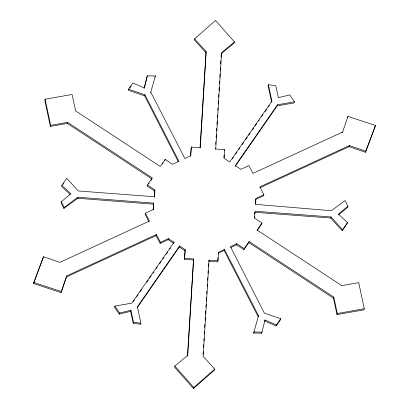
<?xml version="1.0" encoding="UTF-8"?>
<svg xmlns="http://www.w3.org/2000/svg" width="409" height="409" viewBox="0 0 409 409"><rect width="100%" height="100%" fill="white"/><g stroke="black" fill="none" stroke-linecap="round" stroke-linejoin="round"><path stroke-width="0.61" d="M153.14 209.919L153.636 203.109L78.012 197.21L64.187 207.389L63.87 208.452L61.053 202.752L61.37 201.688L70.89 193.815L61.877 185.333L66.774 178.278L78.283 190.967L154.638 196.76L154.853 189.883L147.409 185.001L152.301 177.941L67.638 122.363L50.675 125.348L50.363 126.412L67.327 123.426L151.99 179.009L150.941 180.517M153.636 203.109L153.436 209.495L145.43 213.227L145.118 214.29L148.891 221.54M154.341 197.199L154.853 189.883M255.415 204.244L255.564 199.505L263.57 195.773L263.882 194.71L259.817 186.903L349.398 145.584L365.799 151.218L365.488 152.281L349.087 146.647L260.083 187.7M200.037 147.603L206.126 51.529L194.618 38.84L215.492 20.45L234.469 41.892L234.158 42.96L221.259 53.748M187.429 356.316L193.595 258.963L184.633 258.217L184.321 259.28L193.278 260.032M206.126 51.529L200.272 147.818L191.315 147.071L190.482 156.136M193.595 258.963L187.741 355.252L174.842 366.04L174.531 367.108L193.508 388.55L214.382 370.16L214.694 369.097L203.186 356.408L209.04 260.119L217.997 260.865L218.559 252.251L224.449 249.418L258.498 315.697L253.662 333.044L261.694 333.182L262.005 332.118L253.974 331.98L253.662 333.044M215.446 149.397L215.523 148.124M215.758 144.295L215.911 141.744M216.141 137.92L216.335 134.73M216.571 130.906L216.724 128.354M216.959 124.53L217.153 121.34M217.383 117.516L217.537 114.965M217.808 110.502L217.966 107.95M218.196 104.121L218.391 100.936M218.626 97.107L218.779 94.556M219.009 90.732L219.204 87.541M219.439 83.717L219.592 81.166M219.827 77.342L220.016 74.152M220.252 70.328L220.405 67.776M220.64 63.947L220.834 60.762M221.064 56.933L221.218 54.387M203.069 354.286L203.222 351.735M203.493 347.272L203.651 344.721M203.881 340.891L204.035 338.34M204.306 333.877L204.464 331.326M204.694 327.502L204.889 324.311M205.124 320.487L205.318 317.297M205.507 314.112L205.701 310.922M205.937 307.098L206.09 304.547M206.325 300.717L206.519 297.532M206.749 293.703L206.903 291.157M207.174 286.689L207.332 284.137M207.562 280.313L207.721 277.762M207.992 273.299L208.145 270.748M208.375 266.924L208.57 263.733M191.315 147.071L190.752 155.686L184.868 158.518L150.814 92.24M184.321 259.28L185.195 249.602L179.612 245.937L137.398 306.801L140.906 323.222L140.594 324.286L133.176 323.268L130.624 311.326L130.941 310.262L119.53 313.043L119.218 314.107L130.624 311.326M184.633 258.217L185.195 249.602M223.927 157.552L224.086 155.093M234.469 41.892L221.571 52.684L215.722 148.968L224.679 149.72L224.117 158.334L229.7 162L271.913 101.135L268.406 84.714L275.824 85.732L278.376 97.674L289.782 94.893L294.46 101.815L294.143 102.879L277.179 105.865L235.333 166.202M217.808 260.083L217.966 257.624M254.321 217.91L254.418 216.663M254.618 214.168L254.766 212.291L330.717 218.033L342.226 230.722L347.123 223.667L347.435 222.603L338.422 214.117L347.947 206.248L345.13 200.548L331.3 210.727L255.691 204.362L255.876 198.442L263.882 194.71M144.137 88.421L147.306 75.818L155.338 75.956L150.665 92.7M147.306 75.818L144.3 87.966L132.843 83.012L128.559 89.182L128.247 90.251L144.648 95.88L178.314 161.759M261.694 333.182L265.012 319.971L276.469 324.925L280.753 318.749L264.352 313.12L230.466 246.719L236.791 243.677L244.234 248.565L243.922 249.628L236.479 244.74L230.727 247.506M128.559 89.182L144.965 94.816L178.917 161.264L172.593 164.306L165.149 159.418L160.256 166.473L75.593 110.895L72.091 94.474L45.102 99.223L44.791 100.287L50.363 126.412M67.327 123.426L67.638 122.363M61.877 185.333L61.565 186.397L70.123 194.459M168.135 239.669L173.718 243.335L174.029 242.271L168.447 238.605L168.135 239.669L160.134 243.401L160.446 242.338L156.381 234.536L66.795 275.855L61.028 292.593L33.487 283.498L43.512 256.719L59.913 262.353L149.5 221.029L145.43 213.227M43.512 256.719L33.487 283.498M63.87 208.452L77.7 198.273L78.012 197.21M61.028 292.593L66.795 275.855M144.648 95.88L144.965 94.816M155.026 77.02L155.338 75.956M147.409 185.001L147.097 186.064L154.536 190.952M174.029 242.271L131.821 303.135L114.857 306.121L114.54 307.185L119.218 314.107M194.618 38.84L194.306 39.903L205.814 52.592M164.837 160.481L165.149 159.418M160.134 243.401L156.064 235.599L156.381 234.536M133.176 323.268L133.487 322.205L130.941 310.262M137.087 307.865L179.3 247L179.612 245.937M224.367 150.783L224.679 149.72M209.04 260.119L208.728 261.182L217.685 261.929L217.997 260.865M218.559 252.251L218.248 253.314L224.132 250.482L224.449 249.418M268.406 84.714L268.094 85.778L271.602 102.199L271.913 101.135M193.508 388.55L193.82 387.487L214.694 369.097M277.179 105.865L277.496 104.801L294.46 101.815M236.479 244.74L236.791 243.677M243.922 249.628L248.815 242.573L249.127 241.509L333.79 297.087L337.297 313.509L336.98 314.572L363.969 309.823L364.281 308.759L358.708 282.634L341.745 285.62L257.082 230.042L261.975 222.982L254.531 218.094L255.083 211.228L331.034 216.969L342.543 229.659L342.226 230.722M261.975 222.982L261.663 224.045L257.118 230.599M258.498 315.697L258.186 316.76L224.132 250.482M265.012 319.971L264.7 321.034L276.157 325.988L280.441 319.818L280.753 318.749M276.157 325.988L276.469 324.925M347.66 117.47L347.972 116.407L375.513 125.502L365.488 152.281M349.087 146.647L349.398 145.584M330.717 218.033L331.034 216.969M347.947 206.248L347.63 207.312L338.586 214.791M336.98 314.572L333.478 298.151L333.79 297.087M342.415 132.542L347.972 116.407M365.799 151.218L375.513 125.502M62.966 184.382L63.661 183.375M129.673 88.191L131.105 86.13M148.493 184.045L149.193 183.038M162.388 164.009L163.089 163.002M133.324 301.576L134.418 300.001M136.601 296.857L138.058 294.756M140.241 291.607L141.693 289.511M146.79 282.164L148.242 280.063M149.699 277.967L151.156 275.865M152.976 273.243L153.702 272.195M156.248 268.524L157.342 266.949M159.525 263.8L160.982 261.699M162.802 259.076L163.891 257.501M166.074 254.357L167.532 252.256M169.715 249.107L170.441 248.058M232.297 158.866L233.391 157.291M235.574 154.142L237.031 152.046M238.851 149.423L239.94 147.848M242.123 144.699L243.58 142.603M245.763 139.454L247.22 137.352M248.672 135.256L250.129 133.155M252.312 130.006L253.769 127.91M255.226 125.808L256.678 123.712M258.498 121.09L259.229 120.036M261.775 116.366L262.864 114.791M265.047 111.642L266.504 109.546M268.324 106.923L269.413 105.348M277.496 104.801L235.282 165.665L240.865 169.331L248.866 165.599L252.936 173.401L342.517 132.081M244.234 248.565L249.127 241.509M342.543 229.659L347.435 222.603M160.446 242.338L168.447 238.605M66.483 276.919L156.064 235.599M337.297 313.509L364.281 308.759M77.7 198.273L153.324 204.173M133.487 322.205L140.906 323.222M33.799 282.435L61.34 291.53M248.815 242.573L333.478 298.151M179.3 247L184.883 250.666M174.842 366.04L193.82 387.487M114.857 306.121L119.53 313.043M61.37 201.688L64.187 207.389M45.102 99.223L50.675 125.348"/></g></svg>
